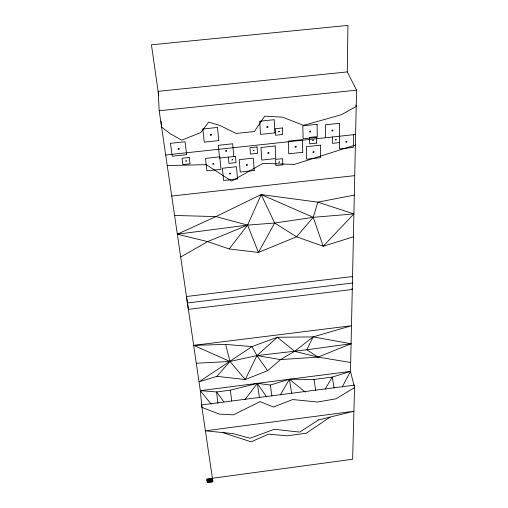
<?xml version="1.0" encoding="UTF-8"?>
<svg xmlns="http://www.w3.org/2000/svg" width="508" height="508" viewBox="0 0 508 508"><rect width="100%" height="100%" fill="white"/><g stroke="black" fill="none" stroke-linecap="round" stroke-linejoin="round"><path stroke-width="0.76" d="M332.492 136.989L332.48 143.351L339.471 142.596M353.993 385.394L350.501 371.405L356.565 90.157L347.288 71.914L347.923 25.4L151.435 44.799L158.725 95.561M353.562 134.709L353.308 147.371L339.427 148.888L339.617 123.279L325.387 124.803L325.45 137.751M229.159 248.964L247.618 225.114L261.169 194.577L317.811 202.152L353.898 213.919L323.196 246.228L296.539 236.804L274.663 223.018L261.169 194.577L215.938 216.579L177.33 234.201L207.658 241.605L229.159 248.964L258.42 252.425L296.539 236.804L313.245 217.329L317.811 202.152L354.305 195.116M352.387 276.879L352.546 276.543L186.487 296.494L188.373 309.347L352.266 289.471L352.146 288.328M193.669 345.364L225.622 344.405L251.955 346.602L256.927 355.6L280.549 359.594L318.014 357.099L351.098 343.751L313.08 336.912L294.64 351.314L280.549 359.594L267.621 370.7L245.237 379.54L229.984 361.467L193.669 345.364L351.485 325.736L313.08 336.912L306.826 349.777L256.927 355.6L229.984 361.467L196.291 363.233M350.691 362.502L318.014 357.099L294.64 351.314L277.349 337.268L256.927 355.6L245.237 379.54L216.891 376.352L199.028 381.832L251.955 346.602L277.349 337.268L313.08 336.912M342.132 387.179L350.501 371.405L200.323 390.665L201.936 407.391L219.158 414.058L233.375 414.845L260.039 401.65L273.444 406.984L292.646 399.555L317.544 402.019L335.947 398.831L354.54 387.604M353.898 213.919L313.245 217.329L274.663 223.018L258.42 252.425L247.618 225.114L215.938 216.579L174.574 215.468M280.46 394.805L289.414 379.241L314.007 379.438L332.245 377.095L350.501 371.405M325.095 389.217L332.245 377.095L334.099 387.966M244.888 399.726L257.353 383.35L270.345 385.051L289.414 379.241L305.314 392.113M216.891 376.352L229.984 361.467L225.622 344.405M330.079 417.087L306.299 433.235L287.033 435.794L268.383 434.162L251.143 441.846L222.606 432.543M180.683 256.997L207.658 241.605L247.618 225.114L274.663 223.018M355.384 145.059L294.31 164.433L263.023 163.341L231.629 181.096L206.184 164.656L167.24 165.564M353.403 236.823L323.196 246.228L313.245 217.329L261.169 194.577M347.288 71.914L158.198 91.326L159.188 110.75L200.323 390.665L216.586 391.96L230.372 390.188L257.353 383.35L266.484 396.761M351.098 343.751L306.826 349.777L318.014 357.099M206.883 479.927L212.554 479.158M207.023 480.822L212.687 480.054M207.162 481.711L212.82 480.943M177.33 234.201L247.618 225.114M352.406 283.045L187.433 302.965L187.35 301.904M171.723 196.05L354.724 175.635M165.691 155.016L355.613 134.487M159.188 110.75L356.565 90.157M200.323 390.665L211.226 404.209M224.047 402.133L216.586 391.96L217.913 403.39M256.927 355.6L267.621 370.7M355.797 105.061L356.216 106.489L341.293 114.744L303.632 125.362L282.499 117.157L264.668 116.167L254.419 131.502L236.106 133.458L220.193 125.578L208.705 122.085L200.704 132.632L181.648 140.164L170.377 133.801L161.582 127.064L161.061 121.133M289.414 379.241L291.656 393.306M314.007 379.438L315.716 390.341M208.166 478.841L208.712 482.41M209.582 478.65L210.121 482.213M211.004 478.453L211.538 482.022M257.353 383.35L259.48 397.84M270.345 385.051L271.894 396.018M230.372 390.188L231.686 400.977M228.378 157.112L228.949 163.373L236.017 162.598L235.483 156.343L219.577 158.052L218.313 145.32L232.689 143.77L233.794 156.502M332.022 130.162L332.022 131.039L332.975 130.937L332.975 130.061L332.022 130.162M335.756 139.611L335.756 140.037L336.226 139.986L336.233 139.56L335.756 139.611M345.992 141.459L345.98 142.31L346.926 142.208L346.939 141.357L345.992 141.459M354.609 385.102L352.647 459.232L206.743 479.031L207.296 482.6L212.954 481.832L201.568 404.908L354.609 385.102M318.522 419.919L299.745 432.098L274.282 429.311L250.019 438.233L233.02 433.597L205.403 430.809L353.917 411.258L318.522 419.919M282.848 164.827L275.888 165.595L275.584 159.41L282.581 158.648L282.848 164.827M230.454 173.158L229.508 173.26L229.578 174.085L230.524 173.984L230.454 173.158M254.203 170.491L240.233 172.028L239.224 159.658L253.346 158.115L254.203 170.491M237.528 178.93L223.603 180.473L222.409 168.25L236.493 166.707L237.528 178.93M313.277 140.043L312.807 140.526L313.277 140.043M257.08 146.977L249.961 147.745L250.412 154.083L257.493 153.314L257.08 146.977M186.677 154.667L172.256 156.229L170.44 143.345L185.02 141.783L186.677 154.667M226.543 150.463L225.577 150.565L225.654 151.428L226.625 151.321L226.543 150.463M275.165 145.961L260.972 147.498L261.753 160.083L275.787 158.553L275.165 145.961M316.611 143.085L309.575 143.847L309.461 137.465L316.528 136.696L316.611 143.085M253.962 150.298L253.511 150.781L253.962 150.298M189.198 157.493L182.016 158.267L182.855 164.567L189.998 163.792L189.198 157.493M296.018 146.272L295.065 146.374L295.091 147.231L296.043 147.13L296.018 146.272M320.377 145.174L306.343 146.698L306.61 159.201L320.491 157.677L320.377 145.174M219.748 156.839L205.48 158.388L206.877 170.859L220.98 169.31L219.748 156.839M186.233 160.801L185.75 160.852L185.807 161.277L186.29 161.227L186.233 160.801M268.878 152.584L267.926 152.686L267.97 153.537L268.923 153.435L268.878 152.584M232.429 159.626L231.991 160.103L232.429 159.626M302.755 152.286L288.741 153.816L288.271 141.148L302.438 139.617L302.755 152.286M313.925 151.746L312.979 151.848L312.991 152.692L313.938 152.591L313.925 151.746M213.716 163.411L212.757 163.512L212.846 164.357L213.804 164.249L213.716 163.411M247.199 164.636L246.253 164.738L246.316 165.576L247.263 165.475L247.199 164.636M279.451 161.893L279 162.363L279.451 161.893M267.799 126.594L266.821 126.702L266.871 127.591L267.849 127.483L267.799 126.594M211.29 134.334L210.306 134.442L210.401 135.331L211.385 135.223L211.29 134.334M282.416 127.946L275.228 128.714L275.539 135.236L282.689 134.468L282.416 127.946M317.106 124.32L302.8 125.844L303.117 138.817L317.259 137.293L317.106 124.32M279.203 131.356L278.74 131.845L279.203 131.356M274.872 132.874L260.515 134.41L259.702 121.241L274.225 119.698L274.872 132.874M218.764 140.583L204.292 142.138L202.832 129.007L217.468 127.451L218.764 140.583M310.553 131.115L309.588 131.216L309.607 132.093L310.566 131.991L310.553 131.115M179.038 148.552L178.06 148.66L178.175 149.53L179.159 149.422L179.038 148.552"/></g></svg>
